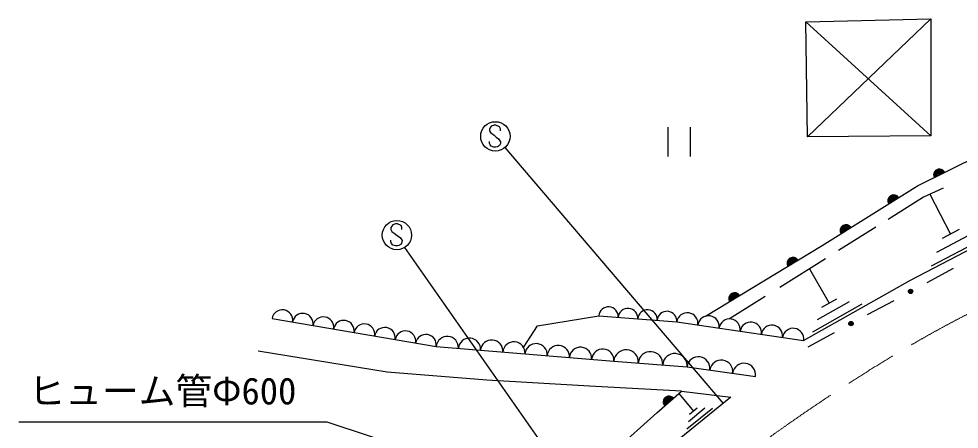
# Model space of a CAD drawing. Units: millimetres, scale not verified. Extents: x 40000 to 680000, y 20000 to 380000.
# Drawn here: x 266535 to 330618, y 303224 to 331196 of the extents above; entities that cross this region are included whole.
import ezdxf
from ezdxf.enums import TextEntityAlignment as Align

# ---------------------------------------------------------------- set-up
doc = ezdxf.new("R2010")
doc.units = ezdxf.units.MM
doc.header["$LTSCALE"] = 1000
doc.linetypes.add('CHAIN', pattern=[18.5, 12, -1.5, 3.5, -1.5])
for name, color, linetype, lineweight in [('M-BGD', 7, 'Continuous', 25), ('M-BMK', 2, 'CHAIN', 13), ('M-STR-STR3', 7, 'Continuous', 25), ('M-STR-STRC', 7, 'Continuous', 25)]:
    doc.layers.add(name, color=color, linetype=linetype, lineweight=lineweight)
doc.styles.add('ＭＳ ゴシック', font='')
doc.styles.get('ＭＳ ゴシック').set_extended_font_data('MS Gothic')

msp = doc.modelspace()

# ---------------------------------------------------------------- linework, layer by layer
at = {"layer": 'M-BGD'}
for p, q in [((320174, 330994), (328689, 331196)), ((320275, 323153), (320174, 330994)), ((320174, 330994), (328689, 323220)), ((320275, 323153), (328689, 331196)), ((328689, 331196), (328689, 323220)), ((310780, 321817), (310780, 323817)), ((312280, 323817), (312280, 321817)), ((328689, 323220), (320275, 323153)), ((327780, 319809), (333750, 322768)), ((321283, 315741), (327780, 319809)), ((329521, 319662), (328177, 319032)), ((328611, 319235), (330031, 316525)), ((328177, 319032), (325782, 317527)), ((324934, 316994), (322387, 315394)), ((327295, 313372), (334553, 317178)), ((331601, 316605), (329081, 315275)), ((330611, 316825), (329451, 316215)), ((332581, 316375), (328701, 314335)), ((313325, 310921), (321283, 315741)), ((321501, 314838), (318406, 312893)), ((320411, 314155), (321751, 311805)), ((328433, 313223), (330237, 314197)), ((320018, 309267), (327295, 313372)), ((317400, 312261), (314977, 310739)), ((323991, 311745), (320631, 309835)), ((323121, 311915), (320941, 310675)), ((322251, 312085), (321241, 311515)), ((324375, 311032), (326179, 312006)), ((301887, 310262), (306054, 310946)), ((306054, 310946), (311372, 310542)), ((283792, 310771), (294973, 308853)), ((300936, 308791), (301887, 310262)), ((311372, 310542), (320018, 309267)), ((320316, 308840), (322120, 309814)), ((291626, 307121), (282837, 308551)), ((294973, 308853), (307086, 307866)), ((307086, 307866), (312074, 307483)), ((298439, 306575), (291626, 307121)), ((312074, 307483), (316733, 306825)), ((305420, 306154), (298439, 306575)), ((311686, 305818), (305420, 306154)), ((310004, 304346), (311686, 305818)), ((311686, 305818), (315051, 305397)), ((315051, 305397), (311182, 302243)), ((311521, 305665), (312511, 304455)), ((313801, 304635), (312061, 303225)), ((313291, 304655), (312161, 303735)), ((312771, 304665), (312251, 304235)), ((306219, 300939), (310004, 304346))]:
    msp.add_line(p, q, dxfattribs=at)
for centre, radius in [((327306, 312615), 150), ((327306, 312615), 100), ((327306, 312615), 50), ((323247, 310423), 150), ((323247, 310423), 100), ((323247, 310423), 50)]:
    msp.add_circle(centre, radius, dxfattribs=at)
for centre, radius, start, end in [((329273, 320549), 400, 26.36188, 206.36188), ((329273, 320549), 400, 26.36188, 206.36188), ((329273, 320549), 350, 26.36188, 206.36188), ((329273, 320549), 300, 26.36188, 206.36188), ((329273, 320549), 250, 26.36188, 206.36188), ((329273, 320549), 200, 26.36188, 206.36188), ((329273, 320549), 150, 26.36188, 206.36188), ((329273, 320549), 100, 26.36188, 206.36188), ((329273, 320549), 50, 26.36188, 206.36188), ((326156, 318792), 400, 32.04724, 212.04724), ((326156, 318792), 400, 32.04724, 212.04724), ((326156, 318792), 350, 32.04724, 212.04724), ((326156, 318792), 300, 32.04724, 212.04724), ((326156, 318792), 250, 32.04724, 212.04724), ((326156, 318792), 200, 32.04724, 212.04724), ((326156, 318792), 150, 32.04724, 212.04724), ((326156, 318792), 100, 32.04724, 212.04724), ((326156, 318792), 50, 32.04724, 212.04724), ((322907, 316758), 400, 32.04724, 212.04724), ((322907, 316758), 400, 32.04724, 212.04724), ((322907, 316758), 350, 32.04724, 212.04724), ((322907, 316758), 300, 32.04724, 212.04724), ((322907, 316758), 250, 32.04724, 212.04724), ((322907, 316758), 200, 32.04724, 212.04724), ((322907, 316758), 150, 32.04724, 212.04724), ((322907, 316758), 100, 32.04724, 212.04724), ((322907, 316758), 50, 32.04724, 212.04724), ((319293, 314536), 400, 31.20486, 211.20486), ((319293, 314536), 400, 31.20486, 211.20486), ((319293, 314536), 350, 31.20486, 211.20486), ((319293, 314536), 300, 31.20486, 211.20486), ((319293, 314536), 250, 31.20486, 211.20486), ((319293, 314536), 200, 31.20486, 211.20486), ((319293, 314536), 150, 31.20486, 211.20486), ((319293, 314536), 100, 31.20486, 211.20486), ((319293, 314536), 50, 31.20486, 211.20486), ((315314, 312126), 400, 31.20486, 211.20486), ((315314, 312126), 400, 31.20486, 211.20486), ((315314, 312126), 350, 31.20486, 211.20486), ((315314, 312126), 300, 31.20486, 211.20486), ((315314, 312126), 250, 31.20486, 211.20486), ((315314, 312126), 200, 31.20486, 211.20486), ((315314, 312126), 150, 31.20486, 211.20486), ((315314, 312126), 100, 31.20486, 211.20486), ((315314, 312126), 50, 31.20486, 211.20486), ((306719, 310896), 667, 355.65254, 175.65254), ((308048, 310795), 667, 355.65254, 175.65254), ((284491, 310651), 709, 350.26463, 170.26463), ((285888, 310412), 709, 350.26463, 170.26463), ((287286, 310172), 709, 350.26463, 170.26463), ((309378, 310694), 667, 355.65254, 175.65254), ((310707, 310593), 667, 355.65254, 175.65254), ((312092, 310436), 728, 351.61038, 171.61038), ((313533, 310223), 728, 351.61038, 171.61038), ((288684, 309932), 709, 350.26463, 170.26463), ((290081, 309692), 709, 350.26463, 170.26463), ((314974, 310011), 728, 351.61038, 171.61038), ((316415, 309798), 728, 351.61038, 171.61038), ((317856, 309586), 728, 351.61038, 171.61038), ((291479, 309452), 709, 350.26463, 170.26463), ((292877, 309213), 709, 350.26463, 170.26463), ((294274, 308973), 709, 350.26463, 170.26463), ((295730, 308791), 760, 355.34365, 175.34365), ((319297, 309373), 728, 351.61038, 171.61038), ((297244, 308668), 760, 355.34365, 175.34365), ((298758, 308545), 760, 355.34365, 175.34365), ((300273, 308421), 760, 355.34365, 175.34365), ((301787, 308298), 760, 355.34365, 175.34365), ((303301, 308175), 760, 355.34365, 175.34365), ((304815, 308051), 760, 355.34365, 175.34365), ((306329, 307928), 760, 355.34365, 175.34365), ((307918, 307802), 834, 355.60129, 175.60129), ((309580, 307674), 834, 355.60129, 175.60129), ((311243, 307547), 834, 355.60129, 175.60129), ((312851, 307373), 784, 351.96429, 171.96429), ((314404, 307154), 784, 351.96429, 171.96429), ((315956, 306934), 784, 351.96429, 171.96429), ((310845, 305082), 400, 41.18593, 221.18593), ((310845, 305082), 400, 41.18593, 221.18593), ((310845, 305082), 350, 41.18593, 221.18593), ((310845, 305082), 300, 41.18593, 221.18593), ((310845, 305082), 250, 41.18593, 221.18593), ((310845, 305082), 200, 41.18593, 221.18593), ((310845, 305082), 150, 41.18593, 221.18593), ((310845, 305082), 100, 41.18593, 221.18593), ((310845, 305082), 50, 41.18593, 221.18593)]:
    msp.add_arc(centre, radius, start, end, dxfattribs=at)
at = {"layer": 'M-BMK'}
msp.add_open_spline([(289257, 269633), (290694, 272222), (292130, 274811), (293742, 277287), (295086, 279350), (296551, 281335), (298058, 283288), (299534, 285200), (301050, 287082), (302661, 288877), (304226, 290622), (305881, 292286), (307553, 293933), (309121, 295479), (310704, 297010), (312361, 298454), (315325, 301036), (318529, 303341), (321817, 305515), (324873, 307536), (328002, 309445), (331258, 311101), (334306, 312651), (337467, 313980), (340650, 315253), (343078, 316224), (345520, 317162), (348015, 317922), (350932, 318811), (353922, 319458), (356913, 320097), (359211, 320589), (361509, 321076), (363833, 321382), (365178, 321560), (366531, 321677), (367885, 321794)], degree=3, knots=[0, 0, 0, 0, 1, 1, 1, 2, 2, 2, 3, 3, 3, 4, 4, 4, 5, 5, 5, 6, 6, 6, 7, 7, 7, 8, 8, 8, 9, 9, 9, 10, 10, 10, 11, 11, 11, 12, 12, 12, 12], dxfattribs=at)
at = {"layer": 'M-STR-STR3'}
for p, q in [((266535, 303719), (287537, 303719)), ((287537, 303719), (303669, 298412))]:
    msp.add_line(p, q, dxfattribs=at)
at = {"layer": 'M-STR-STRC'}
for p, q in [((298727, 323881), (298603, 323697)), ((298603, 323697), (298606, 323565)), ((298919, 323947), (298727, 323881)), ((299041, 323944), (298919, 323947)), ((299291, 323826), (299041, 323944)), ((299354, 323694), (299291, 323826)), ((299354, 323565), (299354, 323694)), ((298606, 323565), (298669, 323436)), ((298669, 323436), (298925, 323254)), ((298925, 323254), (299054, 323123)), ((299054, 323123), (299233, 323007)), ((299233, 323007), (299359, 322807)), ((298606, 322717), (298603, 322838)), ((298645, 322614), (298606, 322717)), ((298730, 322504), (298645, 322614)), ((298917, 322443), (298730, 322504)), ((299051, 322443), (298917, 322443)), ((299151, 322472), (299051, 322443)), ((299293, 322564), (299151, 322472)), ((299354, 322696), (299293, 322564)), ((299359, 322807), (299354, 322696)), ((299659, 322423), (314535, 304977)), ((292211, 317219), (292019, 317154)), ((292332, 317217), (292211, 317219)), ((292582, 317098), (292332, 317217)), ((292019, 317154), (291895, 316969)), ((291895, 316969), (291898, 316838)), ((291898, 316838), (291961, 316709)), ((291961, 316709), (292216, 316527)), ((292645, 316967), (292582, 317098)), ((292645, 316838), (292645, 316967)), ((291898, 315990), (291895, 316111)), ((291937, 315887), (291898, 315990)), ((292216, 316527), (292345, 316395)), ((292345, 316395), (292524, 316279)), ((292524, 316279), (292651, 316079)), ((292645, 315969), (292585, 315837)), ((292651, 316079), (292645, 315969)), ((292021, 315776), (291937, 315887)), ((292208, 315716), (292021, 315776)), ((292343, 315716), (292208, 315716)), ((292443, 315745), (292343, 315716)), ((292585, 315837), (292443, 315745)), ((292814, 315598), (305580, 297380))]:
    msp.add_line(p, q, dxfattribs=at)
for centre in [(299011, 323184), (292302, 316457)]:
    msp.add_circle(centre, 1000, dxfattribs=at)

# ---------------------------------------------------------------- texts
at = {"layer": 'M-STR-STR3', "style": 'ＭＳ ゴシック'}
msp.add_text('ヒューム管Φ600', height=1833, dxfattribs=at).set_placement((267205, 306745), align=Align.TOP_LEFT)

doc.saveas('drawing.dxf')
